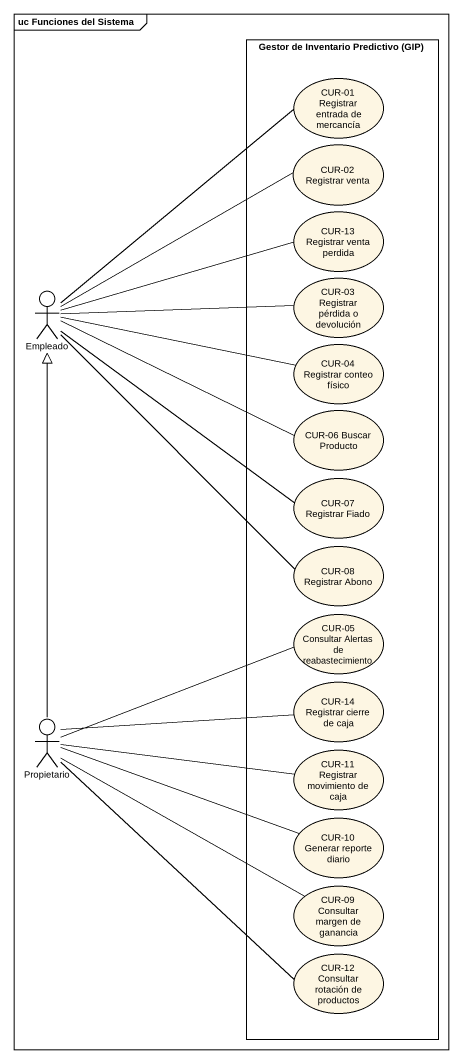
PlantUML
@startuml
mainframe uc Funciones del Sistema
rectangle "Gestor de Inventario Predictivo (GIP)" as Gestor_de_Inventario {
  usecase "CUR-01 Registrar entrada de mercancía" as CUR_01_Registrar_entrada_de
  usecase "CUR-02 Registrar venta" as CUR_02_Registrar_venta
  usecase "CUR-13 Registrar venta perdida" as CUR_13_Registrar_venta
  usecase "CUR-03 Registrar pérdida o devolución" as CUR_03_Registrar_pérdida_o
  usecase "CUR-04 Registrar conteo físico" as CUR_04_Registrar_conteo
  usecase "CUR-06 Buscar Producto" as CUR_06_Buscar_Producto
  usecase "CUR-07 Registrar Fiado" as CUR_07_Registrar_Fiado
  usecase "CUR-08 Registrar Abono" as CUR_08_Registrar_Abono
  usecase "CUR-05 Consultar Alertas de reabastecimiento" as CUR_05_Consultar_Alertas_de
  usecase "CUR-14 Registrar cierre de caja" as CUR_14_Registrar_cierre_de
  usecase "CUR-11 Registrar movimiento de caja" as CUR_11_Registrar_movimiento
  usecase "CUR-10 Generar reporte diario" as CUR_10_Generar_reporte
  usecase "CUR-09 Consultar margen de ganancia" as CUR_09_Consultar_margen_de
  usecase "CUR-12 Consultar rotación de productos" as CUR_12_Consultar_rotación
}
actor Empleado
actor Propietario
Empleado -up- CUR_01_Registrar_entrada_de
Empleado -up- CUR_02_Registrar_venta
Empleado -right- CUR_13_Registrar_venta
Empleado -right- CUR_03_Registrar_pérdida_o
Empleado -right- CUR_04_Registrar_conteo
Empleado -right- CUR_06_Buscar_Producto
Empleado -right- CUR_07_Registrar_Fiado
Empleado -- CUR_08_Registrar_Abono
Propietario -up-|> Empleado
Propietario -right- CUR_05_Consultar_Alertas_de
Propietario -right- CUR_14_Registrar_cierre_de
Propietario -right- CUR_11_Registrar_movimiento
Propietario -right- CUR_10_Generar_reporte
Propietario -right- CUR_09_Consultar_margen_de
Propietario -- CUR_12_Consultar_rotación
@enduml
